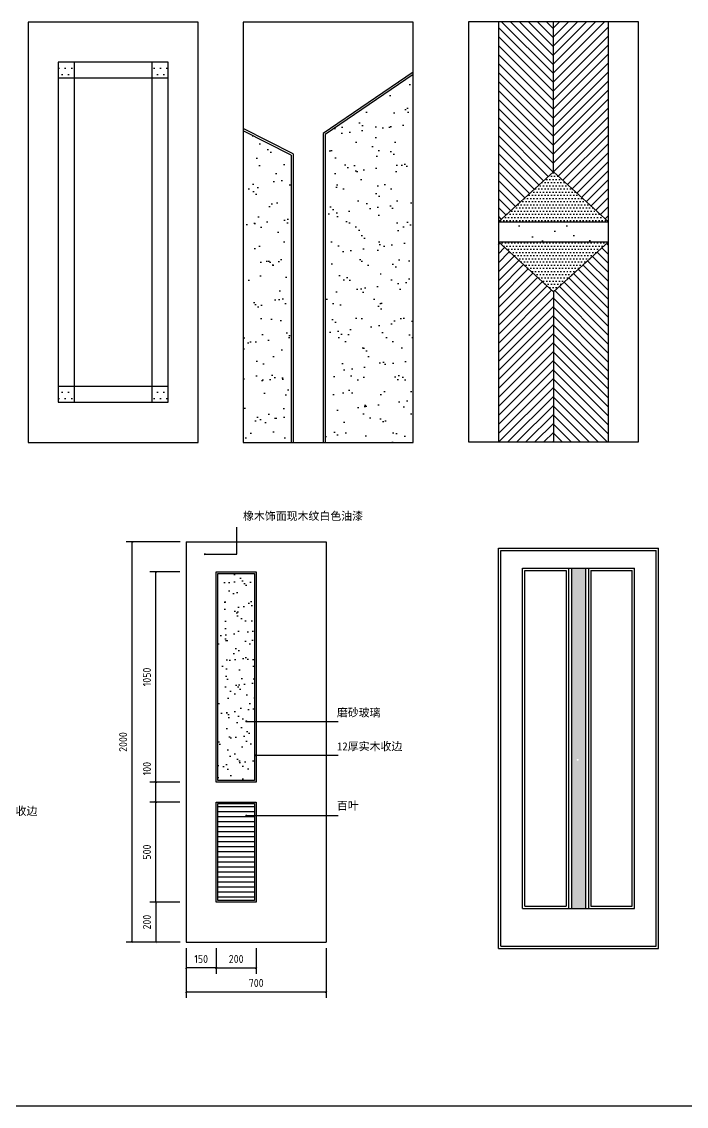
# Model space of a CAD drawing. Extents: x -42728 to 99010, y -18674 to 47645.
# Drawn here: x 9191 to 12513, y -5087 to 332 of the extents above; entities that cross this region are included whole.
import ezdxf

# ---------------------------------------------------------------- set-up
doc = ezdxf.new("R2010")
doc.units = 0
doc.header["$LTSCALE"] = 100
doc.header["$MEASUREMENT"] = 0
doc.layers.get('0').update_dxf_attribs({"linetype": 'CONTINUOUS'})
doc.layers.get('DEFPOINTS').update_dxf_attribs({"linetype": 'CONTINUOUS'})
for name, color, linetype in [('00-ELE', 2, 'CONTINUOUS'), ('CUANG', 4, 'CONTINUOUS'), ('DIMIAN', 8, 'CONTINUOUS'), ('JIAJU', 7, 'CONTINUOUS'), ('填充', 8, 'CONTINUOUS'), ('家具', 223, 'CONTINUOUS'), ('标注', 252, 'CONTINUOUS'), ('门窗', 1, 'CONTINUOUS')]:
    doc.layers.add(name, color=color, linetype=linetype)
doc.styles.get("Standard").update_dxf_attribs({"font": 'ISOCP'})
doc.styles.add('仿宋', font='')
doc.styles.get('仿宋').set_extended_font_data('FangSong_GB2312')
doc.dimstyles.new('20', dxfattribs={"dimtxt": 40, "dimasz": 10, "dimexe": 65, "dimexo": 30, "dimgap": 25, "dimtad": 1, "dimdec": 0, "dimdsep": 46, "dimtxsty": 'Standard', "dimblk1": 'ARCHTICK', "dimblk2": 'ARCHTICK', "dimsah": 1, "dimcen": 0.09, "dimclrd": 256, "dimclre": 256, "dimclrt": 256, "dimadec": 0, "dimazin": 0, "dimtfac": 1, "dimtdec": 0, "dimtofl": 0, "dimtmove": 0, "dimatfit": 3, "dimldrblk": 'ARCHTICK', "dimfxl": 1, "dimtolj": 1, "dimarcsym": 0})
pattern_1 = [(45, (-863032.43, -898647.1), (-22.4506403, 22.4506403), [])]

# ---------------------------------------------------------------- blocks, each defined once
blk = doc.blocks.new('M-4')
at = {"layer": 'JIAJU'}
h = blk.add_hatch(dxfattribs=at)
h.set_pattern_fill('DOTS,_O', color=256, scale=20)
h.set_pattern_definition([(0, (-861001.356, -898647.1), (15.875, 31.75), [0, -31.75])])
h.paths.add_polyline_path([(700.2, 1820), (700.2, 1900), (620.2, 1900), (620.2, 1820)])
h.paths.add_polyline_path([(229.8, 1820), (229.8, 1900), (149.8, 1900), (149.8, 1820)])
h.paths.add_polyline_path([(149.8, 280), (149.8, 200), (229.8, 200), (229.8, 280)])
h.paths.add_polyline_path([(620.2, 200), (700.2, 200), (700.2, 280), (620.2, 280)])
for p, q in [((0, 2100), (0, 0)), ((850, 2100), (0, 2100)), ((850, 0), (850, 2100)), ((700.2, 1900), (149.8, 1900)), ((149.8, 1900), (149.8, 200)), ((229.8, 1900), (229.8, 200)), ((620.2, 200), (620.2, 1900)), ((700.2, 200), (700.2, 1900)), ((700.2, 1820), (149.8, 1820)), ((149.8, 280), (700.2, 280)), ((149.8, 200), (700.2, 200)), ((0, 0), (850, 0))]:
    blk.add_line(p, q, dxfattribs=at)
blk = doc.blocks.new('M-5')
at = {"layer": 'DIMIAN'}
h = blk.add_hatch(dxfattribs=at)
h.set_pattern_fill('AR-SAND,_O', color=256, scale=3)
h.set_pattern_definition([(37.5, (-861001.36, -898647.1), (-4.800094, 146.823971), [0, -115.824, 0, -129.54, 0, -123.825]), (7.5, (-861001.36, -898647.1), (134.856985, 215.04753), [0, -62.484, 0, -104.394, 0, -40.005]), (327.5, (-861095.08, -898647.1), (237.297711, 0.431155), [0, -38.1, 0, -137.16, 0, -179.07]), (317.5, (-861095.08, -898647.1), (229.066936, 66.878797), [0, -19.05, 0, -89.916, 0, -102.87])])
h.paths.add_polyline_path([(850, 1837.9), (410, 1538.1), (410, 0), (850, 0)])
h.paths.add_polyline_path([(0, 0), (240, 0), (240, 1435), (0, 1556.7)])
at = {"layer": 'CUANG'}
for p, q in [((850, 1850), (400, 1543.4)), ((850, 1837.9), (410, 1538.1)), ((250, 1441.1), (0, 1567.9)), ((240, 1435), (0, 1556.7)), ((400, 1543.4), (400, 0)), ((410, 1538.1), (410, 0)), ((240, 1435), (240, 0)), ((250, 1441.1), (250, 0))]:
    blk.add_line(p, q, dxfattribs=at)
at = {"layer": 'JIAJU'}
for p, q in [((850, 2100), (0, 2100)), ((0, 2100), (0, 0)), ((850, 0), (850, 2100)), ((0, 0), (850, 0))]:
    blk.add_line(p, q, dxfattribs=at)
blk = doc.blocks.new('M-6')
at = {"layer": 'DIMIAN'}
h = blk.add_hatch(dxfattribs=at)
h.set_pattern_fill('ANSI31,_O', color=256, scale=10, angle=90)
h.set_pattern_definition([(135, (-863032.43, -898647.1), (-22.4506403, -22.4506403), [])])
h.paths.add_polyline_path([(150, 1100), (425, 1350), (425, 2100), (150, 2100)])
h.paths.add_polyline_path([(425, 750), (425, 0), (700, 0), (700, 1000)])
h = blk.add_hatch(dxfattribs=at)
h.set_pattern_fill('ANSI31,_O', color=256, scale=10)
h.set_pattern_definition(pattern_1)
h.paths.add_polyline_path([(700, 2100), (425, 2100), (425, 1350), (700, 1100)])
h = blk.add_hatch(dxfattribs=at)
h.set_pattern_fill('DOTS,_O', color=256, scale=10)
h.set_pattern_definition([(0, (-863032.429, -898647.1), (7.9375, 15.875), [0, -15.875])])
h.paths.add_polyline_path([(425, 1350), (150, 1100), (700, 1100)])
h.paths.add_polyline_path([(150, 1000), (425, 750), (700, 1000)])
h = blk.add_hatch(dxfattribs=at)
h.set_pattern_fill('AR-SAND,_O', color=256, scale=3)
h.set_pattern_definition([(37.5, (-863032.43, -898647.1), (-4.800094, 146.823971), [0, -115.824, 0, -129.54, 0, -123.825]), (7.5, (-863032.43, -898647.1), (134.856985, 215.04753), [0, -62.484, 0, -104.394, 0, -40.005]), (327.5, (-863126.16, -898647.1), (237.297711, 0.431155), [0, -38.1, 0, -137.16, 0, -179.07]), (317.5, (-863126.16, -898647.1), (229.066936, 66.878797), [0, -19.05, 0, -89.916, 0, -102.87])])
h.paths.add_polyline_path([(700, 1000), (700, 1100), (150, 1100), (150, 1000)])
h = blk.add_hatch(dxfattribs=at)
h.set_pattern_fill('ANSI31,_O', color=256, scale=10)
h.set_pattern_definition(pattern_1)
h.paths.add_polyline_path([(425, 750), (150, 1000), (150, 0), (425, 0)])
at = {"layer": 'JIAJU'}
for p, q in [((850, 2100), (0, 2100)), ((0, 2100), (0, 0)), ((150, 2100), (150, 0)), ((425, 1350), (425, 2100)), ((700, 0), (700, 2100)), ((850, 0), (850, 2100)), ((150, 1100), (425, 1350)), ((425, 1350), (700, 1100)), ((150, 1100), (700, 1100)), ((150, 1000), (425, 750)), ((150, 1000), (700, 1000)), ((425, 750), (700, 1000)), ((425, 750), (425, 0)), ((0, 0), (850, 0))]:
    blk.add_line(p, q, dxfattribs=at)
blk = doc.blocks.new('A$C5E73020F')
at = {"layer": 'DIMIAN'}
for name, p in [('M-5', (4396, 0.1)), ('M-6', (5521.2, 2.2))]:
    blk.add_blockref(name, p, dxfattribs=at)
at = {"layer": 'JIAJU'}
blk.add_blockref('M-4', (3321.2, 0.3), dxfattribs=at)
blk = doc.blocks.new('_ARCHTICK')
at = {"color": 0, "linetype": 'ByBlock', "const_width": 0.15}
blk.add_lwpolyline([(-0.5, -0.5), (0.5, 0.5)], dxfattribs=at)
blk = doc.blocks.new('*D1763')
at = {"linetype": 'ByBlock', "transparency": 16777216}
for p, q in [((3668.5, 2279), (3398.5, 2279)), ((3428.5, 279), (3428.5, 2279)), ((3668.5, 279), (3398.5, 279))]:
    blk.add_line(p, q, dxfattribs=at)
at = {"layer": 'DEFPOINTS', "color": 0, "linetype": 'ByBlock', "transparency": 16777216}
for p in [(3428.5, 2279), (3698.5, 2279), (3698.5, 279)]:
    blk.add_point(p, dxfattribs=at)
at = {"linetype": 'ByBlock', "transparency": 16777216, "xscale": 10, "yscale": 10, "zscale": 10}
for p, rotation in [((3428.5, 2279), 90), ((3428.5, 279), 270)]:
    blk.add_blockref('_ARCHTICK', p, dxfattribs=dict(at, rotation=rotation))
at = {"linetype": 'ByBlock', "transparency": 16777216, "insert": (3383.5, 1279), "char_height": 40, "attachment_point": 5, "rotation": 90}
blk.add_mtext('\\A1;2000', dxfattribs=at)
blk = doc.blocks.new('*D1772')
at = {"linetype": 'ByBlock', "transparency": 16777216}
for p, q in [((3547.3, 1079), (3547.3, 1203)), ((3667.3, 1079), (3517.3, 1079)), ((3547.3, 979), (3547.3, 1079)), ((3667.3, 979), (3517.3, 979))]:
    blk.add_line(p, q, dxfattribs=at)
at = {"layer": 'DEFPOINTS', "color": 0, "linetype": 'ByBlock', "transparency": 16777216}
for p in [(3547.3, 1079), (3697.3, 1079), (3697.3, 979)]:
    blk.add_point(p, dxfattribs=at)
at = {"linetype": 'ByBlock', "transparency": 16777216, "xscale": 10, "yscale": 10, "zscale": 10}
for p, rotation in [((3547.3, 1079), 90), ((3547.3, 979), 270)]:
    blk.add_blockref('_ARCHTICK', p, dxfattribs=dict(at, rotation=rotation))
at = {"linetype": 'ByBlock', "transparency": 16777216, "insert": (3502.3, 1146), "char_height": 40, "attachment_point": 5, "rotation": 90}
blk.add_mtext('\\A1;100', dxfattribs=at)
blk = doc.blocks.new('A$C2DCF29E7')
at = {"layer": '填充'}
h = blk.add_hatch(dxfattribs=at)
h.set_pattern_fill('AR-SAND', color=256, scale=10, style=0)
h.set_pattern_definition([(37.5, (-62369.131, 7665.779), (-0.6299336, 19.2682377), [0, -15.2, 0, -17, 0, -16.25]), (7.5, (-62369.13, 7665.78), (17.697767, 28.221461), [0, -8.2, 0, -13.7, 0, -5.25]), (327.5, (-62381.43, 7665.779), (31.1414186, 0.0565905), [0, -5, 0, -18, 0, -23.5]), (317.5, (-62381.43, 7665.78), (30.061266, 8.776756), [0, -2.5, 0, -11.8, 0, -13.5])])
h.paths.add_polyline_path([(435, 1900), (365, 1900), (365, 200), (435, 200), (435, 942.6), (400.5, 942.6, -1), (390.5, 942.6, -1), (400.5, 942.6), (435, 942.6)])
at = {"layer": '门窗'}
for p, q in [((0, 0), (0, 2000)), ((0, 2000), (800, 2000)), ((800, 0), (800, 2000)), ((0, 0), (800, 0))]:
    blk.add_line(p, q, dxfattribs=at)
at = {"layer": '门窗', "color": 9}
for p, q in [((12, 12), (12, 1988)), ((12, 1988), (788, 1988)), ((788, 12), (788, 1988)), ((120, 200), (120, 1900)), ((120, 1900), (680, 1900)), ((350, 1900), (350, 200)), ((365, 1900), (365, 200)), ((435, 1900), (435, 200)), ((450, 1900), (450, 200)), ((680, 200), (680, 1900)), ((132, 212), (132, 1888)), ((132, 1888), (338, 1888)), ((338, 1888), (338, 212)), ((462, 1888), (462, 212)), ((462, 1888), (668, 1888)), ((668, 212), (668, 1888)), ((120, 200), (680, 200)), ((132, 212), (338, 212)), ((462, 212), (668, 212)), ((12, 12), (788, 12))]:
    blk.add_line(p, q, dxfattribs=at)
blk = doc.blocks.new('*D1773')
at = {"linetype": 'ByBlock', "transparency": 16777216}
for p, q in [((4398.5, 249), (4398.5, 0)), ((3698.5, 143), (3698.5, 0)), ((3698.5, 30), (4398.5, 30))]:
    blk.add_line(p, q, dxfattribs=at)
at = {"layer": 'DEFPOINTS', "color": 0, "linetype": 'ByBlock', "transparency": 16777216}
for p in [(4398.5, 279), (3698.5, 173), (4398.5, 30)]:
    blk.add_point(p, dxfattribs=at)
at = {"linetype": 'ByBlock', "transparency": 16777216, "xscale": 10, "yscale": 10, "zscale": 10, "rotation": 180}
blk.add_blockref('_ARCHTICK', (3698.5, 30), dxfattribs=at)
at = {"linetype": 'ByBlock', "transparency": 16777216, "xscale": 10, "yscale": 10, "zscale": 10}
blk.add_blockref('_ARCHTICK', (4398.5, 30), dxfattribs=at)
at = {"linetype": 'ByBlock', "transparency": 16777216, "insert": (4048.5, 75), "char_height": 40, "attachment_point": 5}
blk.add_mtext('\\A1;700', dxfattribs=at)
blk = doc.blocks.new('*D1774')
at = {"linetype": 'ByBlock', "transparency": 16777216}
for p, q in [((3698.5, 249), (3698.5, 120)), ((3848.5, 249), (3848.5, 120)), ((3848.5, 150), (3698.5, 150))]:
    blk.add_line(p, q, dxfattribs=at)
at = {"layer": 'DEFPOINTS', "color": 0, "linetype": 'ByBlock', "transparency": 16777216}
for p in [(3698.5, 279), (3848.5, 279), (3698.5, 150)]:
    blk.add_point(p, dxfattribs=at)
at = {"linetype": 'ByBlock', "transparency": 16777216, "xscale": 10, "yscale": 10, "zscale": 10, "rotation": 180}
blk.add_blockref('_ARCHTICK', (3698.5, 150), dxfattribs=at)
at = {"linetype": 'ByBlock', "transparency": 16777216, "xscale": 10, "yscale": 10, "zscale": 10}
blk.add_blockref('_ARCHTICK', (3848.5, 150), dxfattribs=at)
at = {"linetype": 'ByBlock', "transparency": 16777216, "insert": (3773.5, 195), "char_height": 40, "attachment_point": 5}
blk.add_mtext('\\A1;150', dxfattribs=at)
blk = doc.blocks.new('*D1775')
at = {"linetype": 'ByBlock', "transparency": 16777216}
for p, q in [((3848.5, 249), (3848.5, 120)), ((4048.5, 249), (4048.5, 120)), ((3848.5, 150), (4048.5, 150))]:
    blk.add_line(p, q, dxfattribs=at)
at = {"layer": 'DEFPOINTS', "color": 0, "linetype": 'ByBlock', "transparency": 16777216}
for p in [(3848.5, 279), (4048.5, 279), (4048.5, 150)]:
    blk.add_point(p, dxfattribs=at)
at = {"linetype": 'ByBlock', "transparency": 16777216, "xscale": 10, "yscale": 10, "zscale": 10, "rotation": 180}
blk.add_blockref('_ARCHTICK', (3848.5, 150), dxfattribs=at)
at = {"linetype": 'ByBlock', "transparency": 16777216, "xscale": 10, "yscale": 10, "zscale": 10}
blk.add_blockref('_ARCHTICK', (4048.5, 150), dxfattribs=at)
at = {"linetype": 'ByBlock', "transparency": 16777216, "insert": (3948.5, 195), "char_height": 40, "attachment_point": 5}
blk.add_mtext('\\A1;200', dxfattribs=at)
blk = doc.blocks.new('*D1776')
at = {"linetype": 'ByBlock', "transparency": 16777216}
for p, q in [((3667.3, 479), (3517.3, 479)), ((3547.3, 479), (3547.3, 279)), ((3667.3, 279), (3517.3, 279))]:
    blk.add_line(p, q, dxfattribs=at)
at = {"layer": 'DEFPOINTS', "color": 0, "linetype": 'ByBlock', "transparency": 16777216}
for p in [(3697.3, 479), (3547.3, 279), (3697.3, 279)]:
    blk.add_point(p, dxfattribs=at)
at = {"linetype": 'ByBlock', "transparency": 16777216, "xscale": 10, "yscale": 10, "zscale": 10}
for p, rotation in [((3547.3, 479), 90), ((3547.3, 279), 270)]:
    blk.add_blockref('_ARCHTICK', p, dxfattribs=dict(at, rotation=rotation))
at = {"linetype": 'ByBlock', "transparency": 16777216, "insert": (3502.3, 379), "char_height": 40, "attachment_point": 5, "rotation": 90}
blk.add_mtext('\\A1;200', dxfattribs=at)
blk = doc.blocks.new('*D1777')
at = {"linetype": 'ByBlock', "transparency": 16777216}
for p, q in [((3667.3, 979), (3517.3, 979)), ((3547.3, 479), (3547.3, 979)), ((3667.3, 479), (3517.3, 479))]:
    blk.add_line(p, q, dxfattribs=at)
at = {"layer": 'DEFPOINTS', "color": 0, "linetype": 'ByBlock', "transparency": 16777216}
for p in [(3547.3, 979), (3697.3, 979), (3697.3, 479)]:
    blk.add_point(p, dxfattribs=at)
at = {"linetype": 'ByBlock', "transparency": 16777216, "xscale": 10, "yscale": 10, "zscale": 10}
for p, rotation in [((3547.3, 979), 90), ((3547.3, 479), 270)]:
    blk.add_blockref('_ARCHTICK', p, dxfattribs=dict(at, rotation=rotation))
at = {"linetype": 'ByBlock', "transparency": 16777216, "insert": (3502.3, 729), "char_height": 40, "attachment_point": 5, "rotation": 90}
blk.add_mtext('\\A1;500', dxfattribs=at)
blk = doc.blocks.new('*D1778')
at = {"linetype": 'ByBlock', "transparency": 16777216}
for p, q in [((3667.3, 2129), (3517.3, 2129)), ((3547.3, 1079), (3547.3, 2129)), ((3667.3, 1079), (3517.3, 1079))]:
    blk.add_line(p, q, dxfattribs=at)
at = {"layer": 'DEFPOINTS', "color": 0, "linetype": 'ByBlock', "transparency": 16777216}
for p in [(3547.3, 2129), (3697.3, 2129), (3697.3, 1079)]:
    blk.add_point(p, dxfattribs=at)
at = {"linetype": 'ByBlock', "transparency": 16777216, "xscale": 10, "yscale": 10, "zscale": 10}
for p, rotation in [((3547.3, 2129), 90), ((3547.3, 1079), 270)]:
    blk.add_blockref('_ARCHTICK', p, dxfattribs=dict(at, rotation=rotation))
at = {"linetype": 'ByBlock', "transparency": 16777216, "insert": (3502.3, 1604), "char_height": 40, "attachment_point": 5, "rotation": 90}
blk.add_mtext('\\A1;1050', dxfattribs=at)
blk = doc.blocks.new('A$C1E893964')
at = {"layer": '填充'}
h = blk.add_hatch(dxfattribs=at)
h.set_pattern_fill('AR-SAND', color=1, scale=50, style=0)
h.set_pattern_definition([(37.5, (-12801.75, 8220.106), (-3.14967, 96.3412), [0, -76, 0, -85, 0, -81.25]), (7.5, (-12801.75, 8220.1), (88.4888, 141.1073), [0, -41, 0, -68.5, 0, -26.25]), (327.5, (-12863.25, 8220.11), (155.7071, 0.28295), [0, -25, 0, -90, 0, -117.5]), (317.5, (-12863.25, 8220.1), (150.3063, 43.8838), [0, -12.5, 0, -59, 0, -67.5])])
h.paths.add_polyline_path([(4040.5, 2121), (3856.5, 2121), (3856.5, 1087), (4040.5, 1087)])
h = blk.add_hatch(dxfattribs=at)
h.set_pattern_fill('LINE', color=256, scale=200, style=0)
h.set_pattern_definition([(0, (-43965.802, -52389.802), (0, 25), [])])
h.paths.add_polyline_path([(3856.5, 487), (4040.5, 487), (4040.5, 971), (3856.5, 971)])
for points in [[(3856.5, 2121), (4040.5, 2121), (4040.5, 1087), (3856.5, 1087)], [(3856.5, 971), (4040.5, 971), (4040.5, 487), (3856.5, 487)]]:
    blk.add_lwpolyline(points, close=True, dxfattribs=at)
at = {"layer": '家具'}
for p, q in [((3698.5, 2279), (3698.5, 279)), ((3698.5, 2279), (4398.5, 2279)), ((4398.5, 2279), (4398.5, 279)), ((3698.5, 279), (4398.5, 279))]:
    blk.add_line(p, q, dxfattribs=at)
for points in [[(3848.5, 2129), (4048.5, 2129), (4048.5, 1079), (3848.5, 1079)], [(3848.5, 979), (4048.5, 979), (4048.5, 479), (3848.5, 479)]]:
    blk.add_lwpolyline(points, close=True, dxfattribs=at)
at = {"layer": '标注'}
for p, q in [((3951.1, 2217.5), (3951.1, 2352.7)), ((3792.1, 2217.5), (3951.1, 2217.5)), ((3999.3, 1382.3), (4457.9, 1382.3)), ((4040.5, 1213.5), (4457.9, 1213.5)), ((3999.3, 911.9), (4457.9, 911.9))]:
    blk.add_line(p, q, dxfattribs=at)
at = {"layer": '标注', "const_width": 5}
for points in [[(3789.6, 2217.5, 1), (3794.6, 2217.5, 1)], [(3996.8, 1382.3, 1), (4001.8, 1382.3, 1)], [(4040.3, 1212.7, 1), (4045.3, 1212.7, 1)], [(3996.8, 911.9, 1), (4001.8, 911.9, 1)]]:
    blk.add_lwpolyline(points, format="xyb", close=True, dxfattribs=at)
at = {"layer": '00-ELE'}
blk.add_blockref('A$C2DCF29E7', (5259.9, 247.3), dxfattribs=at)
at = {"layer": '标注', "char_height": 40, "attachment_point": 4, "style": '仿宋'}
for s, insert in [('\\f仿宋_GB2312|b0|i0|c134|p49;橡木饰面现木纹白色油漆', (3982.6, 2405.8)), ('\\f仿宋_GB2312|b0|i0|c134|p49;磨砂玻璃', (4451.9, 1423.9)), ('\\f仿宋_GB2312|b0|i0|c134|p49;12厚实木收边', (4451.9, 1255.1)), ('\\f仿宋_GB2312|b0|i0|c134|p49;百叶', (4451.9, 958.6)), ('15mm实木线条收边', (2518.8, 931.9))]:
    blk.add_mtext(s, dxfattribs=dict(at, insert=insert))
at = {"layer": '标注'}
for base, p1, p2, picture, middle in [((3428.5, 2279), (3698.5, 279), (3698.5, 2279), '*D1763', (3383.5, 1279)), ((3547.3, 2129), (3697.3, 1079), (3697.3, 2129), '*D1778', (3502.3, 1604)), ((3547.3, 1079), (3697.3, 979), (3697.3, 1079), '*D1772', (3502.3, 1146)), ((3547.3, 979), (3697.3, 479), (3697.3, 979), '*D1777', (3502.3, 729)), ((3547.3, 279), (3697.3, 479), (3697.3, 279), '*D1776', (3502.3, 379))]:
    dim = blk.add_linear_dim(base=base, p1=p1, p2=p2, angle=90, dimstyle='20', override={"dimexe": 30}, dxfattribs=at)
    dim.commit()
    dim.dimension.update_dxf_attribs({"geometry": picture, "text_midpoint": middle})
for base, p1, p2, picture, middle in [((4398.5, 30), (3698.5, 173), (4398.5, 279), '*D1773', (4048.5, 75)), ((3698.5, 150), (3848.5, 279), (3698.5, 279), '*D1774', (3773.5, 195)), ((4048.5, 150), (3848.5, 279), (4048.5, 279), '*D1775', (3948.5, 195))]:
    dim = blk.add_linear_dim(base=base, p1=p1, p2=p2, dimstyle='20', override={"dimexe": 30}, dxfattribs=at)
    dim.commit()
    dim.dimension.update_dxf_attribs({"geometry": picture, "text_midpoint": middle})

msp = doc.modelspace()

# ---------------------------------------------------------------- linework, layer by layer
msp.add_line((36688.13139, -5087.13862), (5720.2478, -5087.13862))

# ---------------------------------------------------------------- block references
for name, p in [('A$C5E73020F', (5902.33251, -1769.92806)), ('A$C1E893964', (6314.47911, -4545.94023))]:
    msp.add_blockref(name, p)

doc.saveas('drawing.dxf')
